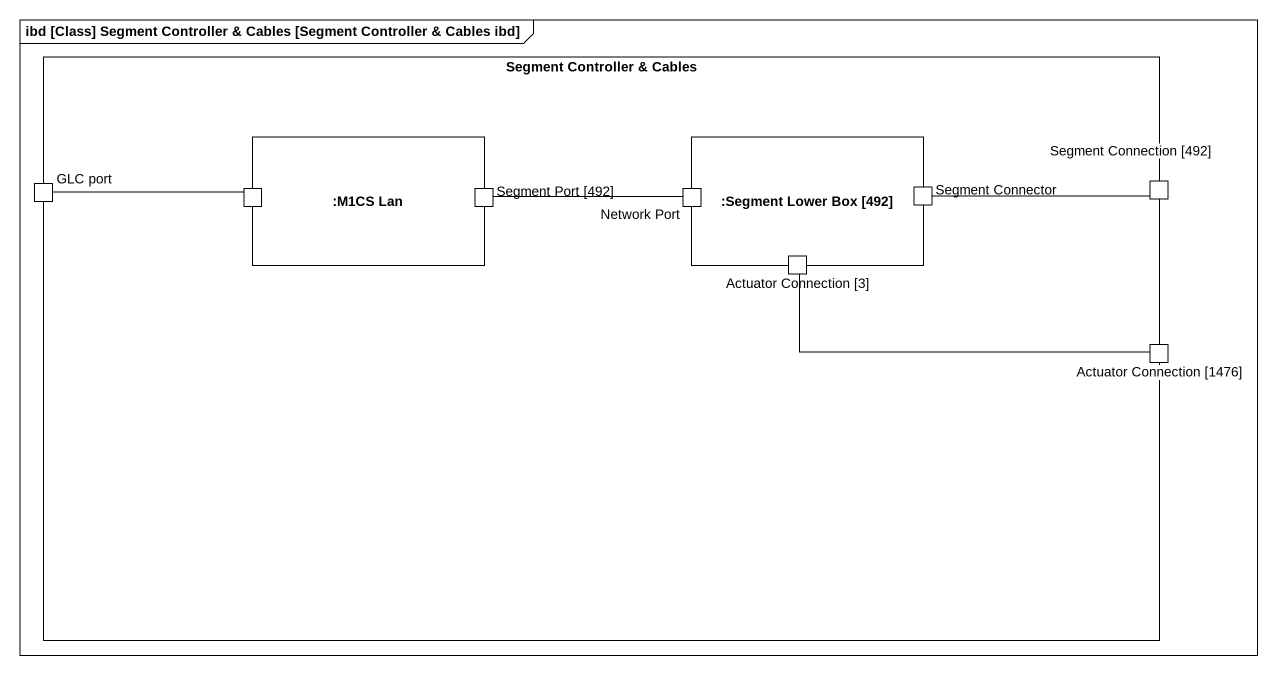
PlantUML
@startuml
mainframe ibd [Class] Segment Controller & Cables [Segment Controller & Cables ibd]
rectangle "Segment Controller & Cables" as Segment_Controller_Cables {
  port "GLC port" as GLC_port
  rectangle ":M1CS Lan" as M1CS_Lan {
    port " " as port1
    port "Segment Port [492]" as Segment_Port_492
  }
  rectangle ":Segment Lower Box [492]" as Segment_Lower_Box_492 {
    port "Network Port" as Network_Port
    port "Segment Connector" as Segment_Connector
    port "Actuator Connection [3]" as Actuator_Connection_3
  }
  port "Segment Connection [492]" as Segment_Connection_492
  port "Actuator Connection [1476]" as Actuator_Connection_1476
}
GLC_port -right- port1
Network_Port -left- Segment_Port_492
Segment_Connector -right- Segment_Connection_492
Actuator_Connection_3 -right- Actuator_Connection_1476
@enduml
